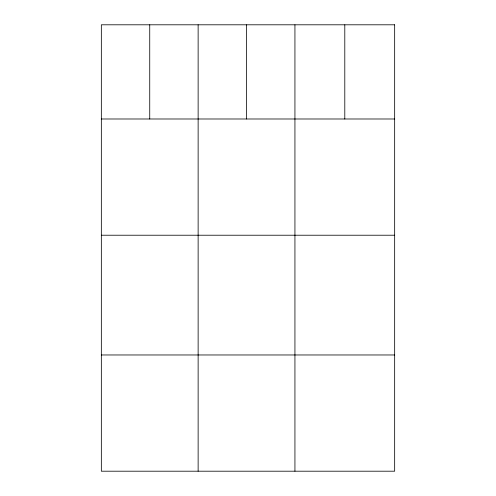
<?xml version="1.0" encoding="UTF-8"?>
<svg xmlns="http://www.w3.org/2000/svg" width="496" height="496" viewBox="0 0 496 496"><rect width="100%" height="100%" fill="white"/><g stroke="black" fill="none" stroke-linecap="round" stroke-linejoin="round"><path stroke-width="0.74" d="M101.339 118.99L394.661 118.99M101.339 235.222L394.661 235.222M101.339 354.969L394.661 354.969M344.794 24.8L344.794 118.99M294.934 24.8L294.934 471.2M246.531 24.8L246.531 118.99M198.133 24.8L198.133 471.2M149.736 24.8L149.736 118.99M394.661 24.8L101.339 24.8L101.339 471.2L394.661 471.2L394.661 24.8"/></g></svg>
